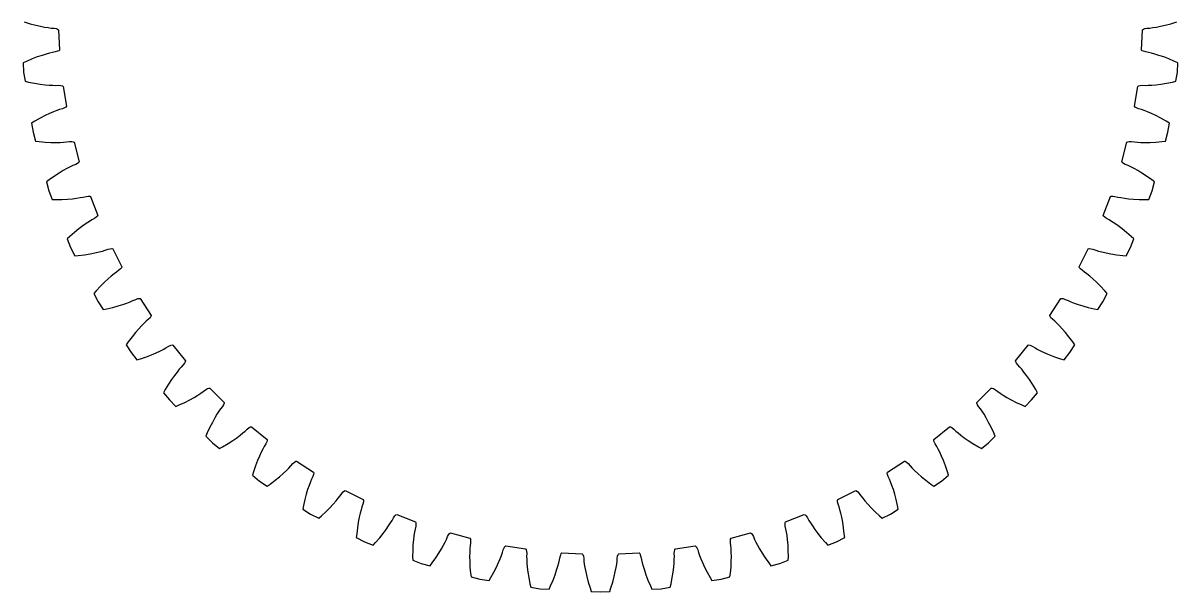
# Model space of a CAD drawing. Header units: metres. Extents: x -79 to 79, y -79 to 79.
# Drawn here: x -78.6 to 78.6, y -78.9 to -1.6 of the extents above; entities that cross this region are included whole.
import ezdxf

# ---------------------------------------------------------------- set-up
doc = ezdxf.new("R2010")
doc.units = ezdxf.units.M

msp = doc.modelspace()

# ---------------------------------------------------------------- linework, layer by layer
for p, q in [((-78.41, -1.41), (-77.6, -1.66)), ((77.6, -1.66), (78.41, -1.41)), ((-77.6, -1.66), (-76.86, -1.86)), ((-76.86, -1.86), (-76.21, -2.01)), ((-76.21, -2.01), (-75.64, -2.12)), ((-75.64, -2.12), (-75.16, -2.2)), ((-75.16, -2.2), (-74.77, -2.25)), ((-74.77, -2.25), (-74.36, -2.28)), ((-74.36, -2.28), (-74.07, -2.33)), ((-74.07, -2.33), (-73.87, -2.4)), ((-73.87, -2.4), (-73.77, -2.49)), ((-73.77, -2.49), (-73.62, -5.24)), ((73.62, -5.24), (73.77, -2.49)), ((73.77, -2.49), (73.87, -2.4)), ((73.87, -2.4), (74.07, -2.33)), ((74.07, -2.33), (74.36, -2.28)), ((74.36, -2.28), (74.77, -2.25)), ((74.77, -2.25), (75.16, -2.2)), ((75.16, -2.2), (75.64, -2.12)), ((75.64, -2.12), (76.21, -2.01)), ((76.21, -2.01), (76.86, -1.86)), ((76.86, -1.86), (77.6, -1.66)), ((-76.64, -6.18), (-77.35, -6.46)), ((-76, -5.97), (-76.64, -6.18)), ((-75.45, -5.8), (-76, -5.97)), ((-74.98, -5.67), (-75.45, -5.8)), ((-74.59, -5.58), (-74.98, -5.67)), ((-74.19, -5.5), (-74.59, -5.58)), ((-73.9, -5.42), (-74.19, -5.5)), ((-73.72, -5.33), (-73.9, -5.42)), ((-73.62, -5.24), (-73.72, -5.33)), ((73.72, -5.33), (73.62, -5.24)), ((73.9, -5.42), (73.72, -5.33)), ((74.19, -5.5), (73.9, -5.42)), ((74.59, -5.58), (74.19, -5.5)), ((74.98, -5.67), (74.59, -5.58)), ((75.45, -5.8), (74.98, -5.67)), ((76, -5.97), (75.45, -5.8)), ((76.64, -6.18), (76, -5.97)), ((77.35, -6.46), (76.64, -6.18)), ((-78.13, -6.79), (-78.57, -7)), ((-78.57, -7), (-78.51, -8.25)), ((-77.35, -6.46), (-78.13, -6.79)), ((78.13, -6.79), (77.35, -6.46)), ((78.57, -7), (78.13, -6.79)), ((78.51, -8.25), (78.57, -7)), ((-78.51, -8.25), (-78.31, -9.49)), ((78.31, -9.49), (78.51, -8.25)), ((-78.31, -9.49), (-77.83, -9.6)), ((-77.83, -9.6), (-77, -9.76)), ((-77, -9.76), (-76.25, -9.88)), ((-76.25, -9.88), (-75.58, -9.97)), ((-75.58, -9.97), (-75.01, -10.02)), ((-75.01, -10.02), (-74.52, -10.04)), ((-74.52, -10.04), (-74.12, -10.05)), ((-74.12, -10.05), (-73.71, -10.04)), ((-73.71, -10.04), (-73.42, -10.06)), ((-73.42, -10.06), (-73.21, -10.11)), ((-73.21, -10.11), (-73.1, -10.19)), ((-73.1, -10.19), (-72.67, -12.9)), ((72.67, -12.9), (73.1, -10.19)), ((73.1, -10.19), (73.21, -10.11)), ((73.21, -10.11), (73.42, -10.06)), ((73.42, -10.06), (73.71, -10.04)), ((73.71, -10.04), (74.12, -10.05)), ((74.12, -10.05), (74.52, -10.04)), ((74.52, -10.04), (75.01, -10.02)), ((75.01, -10.02), (75.58, -9.97)), ((75.58, -9.97), (76.25, -9.88)), ((76.25, -9.88), (77, -9.76)), ((77, -9.76), (77.83, -9.6)), ((77.83, -9.6), (78.31, -9.49)), ((-74.96, -13.88), (-75.57, -14.16)), ((-74.43, -13.65), (-74.96, -13.88)), ((-73.98, -13.48), (-74.43, -13.65)), ((-73.6, -13.35), (-73.98, -13.48)), ((-73.21, -13.23), (-73.6, -13.35)), ((-72.93, -13.12), (-73.21, -13.23)), ((-72.76, -13.01), (-72.93, -13.12)), ((-72.67, -12.9), (-72.76, -13.01)), ((72.76, -13.01), (72.67, -12.9)), ((72.93, -13.12), (72.76, -13.01)), ((73.21, -13.23), (72.93, -13.12)), ((73.6, -13.35), (73.21, -13.23)), ((73.98, -13.48), (73.6, -13.35)), ((74.43, -13.65), (73.98, -13.48)), ((74.96, -13.88), (74.43, -13.65)), ((75.57, -14.16), (74.96, -13.88)), ((-76.99, -14.92), (-77.41, -15.17)), ((-77.41, -15.17), (-77.22, -16.41)), ((-76.25, -14.51), (-76.99, -14.92)), ((-75.57, -14.16), (-76.25, -14.51)), ((76.25, -14.51), (75.57, -14.16)), ((76.99, -14.92), (76.25, -14.51)), ((77.41, -15.17), (76.99, -14.92)), ((77.22, -16.41), (77.41, -15.17)), ((-77.22, -16.41), (-76.89, -17.62)), ((76.89, -17.62), (77.22, -16.41)), ((-76.89, -17.62), (-76.4, -17.68)), ((-76.4, -17.68), (-75.56, -17.76)), ((-75.56, -17.76), (-74.8, -17.8)), ((-74.8, -17.8), (-74.13, -17.81)), ((-74.13, -17.81), (-73.55, -17.8)), ((-73.55, -17.8), (-73.06, -17.78)), ((-73.06, -17.78), (-72.66, -17.74)), ((-72.66, -17.74), (-72.26, -17.69)), ((-72.26, -17.69), (-71.96, -17.68)), ((-71.96, -17.68), (-71.76, -17.71)), ((-71.76, -17.71), (-71.64, -17.77)), ((-71.64, -17.77), (-70.93, -20.43)), ((70.93, -20.43), (71.64, -17.77)), ((71.64, -17.77), (71.76, -17.71)), ((71.76, -17.71), (71.96, -17.68)), ((71.96, -17.68), (72.26, -17.69)), ((72.26, -17.69), (72.66, -17.74)), ((72.66, -17.74), (73.06, -17.78)), ((73.06, -17.78), (73.55, -17.8)), ((73.55, -17.8), (74.13, -17.81)), ((74.13, -17.81), (74.8, -17.8)), ((74.8, -17.8), (75.56, -17.76)), ((75.56, -17.76), (76.4, -17.68)), ((76.4, -17.68), (76.89, -17.62)), ((-70.93, -20.43), (-71, -20.54)), ((71, -20.54), (70.93, -20.43)), ((-73.68, -21.98), (-74.31, -22.4)), ((-73.1, -21.64), (-73.68, -21.98)), ((-72.6, -21.36), (-73.1, -21.64)), ((-72.16, -21.13), (-72.6, -21.36)), ((-71.8, -20.97), (-72.16, -21.13)), ((-71.42, -20.8), (-71.8, -20.97)), ((-71.16, -20.67), (-71.42, -20.8)), ((-71, -20.54), (-71.16, -20.67)), ((71.16, -20.67), (71, -20.54)), ((71.42, -20.8), (71.16, -20.67)), ((71.8, -20.97), (71.42, -20.8)), ((72.16, -21.13), (71.8, -20.97)), ((72.6, -21.36), (72.16, -21.13)), ((73.1, -21.64), (72.6, -21.36)), ((73.68, -21.98), (73.1, -21.64)), ((74.31, -22.4), (73.68, -21.98)), ((-75.01, -22.89), (-75.4, -23.18)), ((-75.4, -23.18), (-75.08, -24.39)), ((-74.31, -22.4), (-75.01, -22.89)), ((75.01, -22.89), (74.31, -22.4)), ((75.4, -23.18), (75.01, -22.89)), ((75.08, -24.39), (75.4, -23.18)), ((-75.08, -24.39), (-74.63, -25.56)), ((-70.01, -25.15), (-69.72, -25.11)), ((-69.72, -25.11), (-69.51, -25.11)), ((-69.51, -25.11), (-69.39, -25.16)), ((69.39, -25.16), (69.51, -25.11)), ((69.51, -25.11), (69.72, -25.11)), ((69.72, -25.11), (70.01, -25.15)), ((74.63, -25.56), (75.08, -24.39)), ((-74.63, -25.56), (-74.14, -25.57)), ((-74.14, -25.57), (-73.29, -25.56)), ((-73.29, -25.56), (-72.53, -25.52)), ((-72.53, -25.52), (-71.86, -25.46)), ((-71.86, -25.46), (-71.29, -25.39)), ((-71.29, -25.39), (-70.8, -25.32)), ((-70.8, -25.32), (-70.41, -25.24)), ((-70.41, -25.24), (-70.01, -25.15)), ((-69.39, -25.16), (-68.4, -27.73)), ((68.4, -27.73), (69.39, -25.16)), ((70.01, -25.15), (70.41, -25.24)), ((70.41, -25.24), (70.8, -25.32)), ((70.8, -25.32), (71.29, -25.39)), ((71.29, -25.39), (71.86, -25.46)), ((71.86, -25.46), (72.53, -25.52)), ((72.53, -25.52), (73.29, -25.56)), ((73.29, -25.56), (74.14, -25.57)), ((74.14, -25.57), (74.63, -25.56)), ((-68.86, -28.16), (-69.22, -28.36)), ((-68.61, -27.99), (-68.86, -28.16)), ((-68.46, -27.85), (-68.61, -27.99)), ((-68.4, -27.73), (-68.46, -27.85)), ((68.46, -27.85), (68.4, -27.73)), ((68.61, -27.99), (68.46, -27.85)), ((68.86, -28.16), (68.61, -27.99)), ((69.22, -28.36), (68.86, -28.16)), ((-70.98, -29.56), (-71.57, -30.04)), ((-70.44, -29.16), (-70.98, -29.56)), ((-69.97, -28.83), (-70.44, -29.16)), ((-69.56, -28.56), (-69.97, -28.83)), ((-69.22, -28.36), (-69.56, -28.56)), ((69.56, -28.56), (69.22, -28.36)), ((69.97, -28.83), (69.56, -28.56)), ((70.44, -29.16), (69.97, -28.83)), ((70.98, -29.56), (70.44, -29.16)), ((71.57, -30.04), (70.98, -29.56)), ((-72.21, -30.6), (-72.57, -30.94)), ((-72.57, -30.94), (-72.12, -32.11)), ((-71.57, -30.04), (-72.21, -30.6)), ((72.21, -30.6), (71.57, -30.04)), ((72.12, -32.11), (72.57, -30.94)), ((72.57, -30.94), (72.21, -30.6)), ((-72.12, -32.11), (-71.55, -33.23)), ((-70.21, -33.08), (-69.46, -32.96)), ((-69.46, -32.96), (-68.8, -32.84)), ((-68.8, -32.84), (-68.24, -32.71)), ((-68.24, -32.71), (-67.77, -32.58)), ((-67.77, -32.58), (-67.39, -32.46)), ((-67.39, -32.46), (-67, -32.33)), ((-67, -32.33), (-66.71, -32.26)), ((-66.71, -32.26), (-66.5, -32.24)), ((-66.5, -32.24), (-66.38, -32.28)), ((-66.38, -32.28), (-65.13, -34.73)), ((65.13, -34.73), (66.38, -32.28)), ((66.38, -32.28), (66.5, -32.24)), ((66.5, -32.24), (66.71, -32.26)), ((66.71, -32.26), (67, -32.33)), ((67, -32.33), (67.39, -32.46)), ((67.39, -32.46), (67.77, -32.58)), ((67.77, -32.58), (68.24, -32.71)), ((68.24, -32.71), (68.8, -32.84)), ((68.8, -32.84), (69.46, -32.96)), ((69.46, -32.96), (70.21, -33.08)), ((71.55, -33.23), (72.12, -32.11)), ((-71.55, -33.23), (-71.06, -33.18)), ((-71.06, -33.18), (-70.21, -33.08)), ((70.21, -33.08), (71.06, -33.18)), ((71.06, -33.18), (71.55, -33.23)), ((-66.57, -35.98), (-67.01, -36.36)), ((-66.19, -35.68), (-66.57, -35.98)), ((-65.87, -35.44), (-66.19, -35.68)), ((-65.54, -35.2), (-65.87, -35.44)), ((-65.31, -35.01), (-65.54, -35.2)), ((-65.18, -34.85), (-65.31, -35.01)), ((-65.13, -34.73), (-65.18, -34.85)), ((65.18, -34.85), (65.13, -34.73)), ((65.31, -35.01), (65.18, -34.85)), ((65.54, -35.2), (65.31, -35.01)), ((65.87, -35.44), (65.54, -35.2)), ((66.19, -35.68), (65.87, -35.44)), ((66.57, -35.98), (66.19, -35.68)), ((67.01, -36.36), (66.57, -35.98)), ((-68.03, -37.36), (-68.61, -37.98)), ((-67.5, -36.82), (-68.03, -37.36)), ((-67.01, -36.36), (-67.5, -36.82)), ((67.5, -36.82), (67.01, -36.36)), ((68.03, -37.36), (67.5, -36.82)), ((68.61, -37.98), (68.03, -37.36)), ((-68.61, -37.98), (-68.93, -38.35)), ((-68.93, -38.35), (-68.36, -39.47)), ((-63.62, -39.33), (-63.25, -39.16)), ((-63.25, -39.16), (-62.98, -39.05)), ((-62.98, -39.05), (-62.77, -39.02)), ((-62.77, -39.02), (-62.64, -39.04)), ((-62.64, -39.04), (-61.14, -41.35)), ((61.14, -41.35), (62.64, -39.04)), ((62.64, -39.04), (62.77, -39.02)), ((62.77, -39.02), (62.98, -39.05)), ((62.98, -39.05), (63.25, -39.16)), ((63.25, -39.16), (63.62, -39.33)), ((68.36, -39.47), (68.93, -38.35)), ((68.93, -38.35), (68.61, -37.98)), ((-68.36, -39.47), (-67.68, -40.52)), ((-67.68, -40.52), (-67.2, -40.43)), ((-67.2, -40.43), (-66.37, -40.24)), ((-66.37, -40.24), (-65.64, -40.04)), ((-65.64, -40.04), (-65, -39.85)), ((-65, -39.85), (-64.45, -39.66)), ((-64.45, -39.66), (-63.99, -39.48)), ((-63.99, -39.48), (-63.62, -39.33)), ((63.62, -39.33), (63.99, -39.48)), ((63.99, -39.48), (64.45, -39.66)), ((64.45, -39.66), (65, -39.85)), ((65, -39.85), (65.64, -40.04)), ((65.64, -40.04), (66.37, -40.24)), ((66.37, -40.24), (67.2, -40.43)), ((67.2, -40.43), (67.68, -40.52)), ((67.68, -40.52), (68.36, -39.47)), ((-62.1, -42.4), (-62.44, -42.75)), ((-61.81, -42.13), (-62.1, -42.4)), ((-61.5, -41.86), (-61.81, -42.13)), ((-61.29, -41.65), (-61.5, -41.86)), ((-61.18, -41.47), (-61.29, -41.65)), ((-61.14, -41.35), (-61.18, -41.47)), ((61.18, -41.47), (61.14, -41.35)), ((61.29, -41.65), (61.18, -41.47)), ((61.5, -41.86), (61.29, -41.65)), ((61.81, -42.13), (61.5, -41.86)), ((62.1, -42.4), (61.81, -42.13)), ((62.44, -42.75), (62.1, -42.4)), ((-63.28, -43.67), (-63.75, -44.27)), ((-62.84, -43.17), (-63.28, -43.67)), ((-62.44, -42.75), (-62.84, -43.17)), ((62.84, -43.17), (62.44, -42.75)), ((63.28, -43.67), (62.84, -43.17)), ((63.75, -44.27), (63.28, -43.67)), ((-64.27, -44.95), (-64.55, -45.35)), ((-64.55, -45.35), (-63.86, -46.4)), ((-63.75, -44.27), (-64.27, -44.95)), ((-59.16, -45.76), (-58.81, -45.55)), ((-58.81, -45.55), (-58.55, -45.42)), ((-58.55, -45.42), (-58.35, -45.36)), ((-58.35, -45.36), (-58.22, -45.37)), ((-58.22, -45.37), (-56.49, -47.51)), ((56.49, -47.51), (58.22, -45.37)), ((58.22, -45.37), (58.35, -45.36)), ((58.35, -45.36), (58.55, -45.42)), ((58.55, -45.42), (58.81, -45.55)), ((58.81, -45.55), (59.16, -45.76)), ((64.27, -44.95), (63.75, -44.27)), ((63.86, -46.4), (64.55, -45.35)), ((64.55, -45.35), (64.27, -44.95)), ((-63.86, -46.4), (-63.08, -47.37)), ((-62.6, -47.23), (-61.8, -46.96)), ((-61.8, -46.96), (-61.09, -46.68)), ((-61.09, -46.68), (-60.47, -46.42)), ((-60.47, -46.42), (-59.95, -46.18)), ((-59.95, -46.18), (-59.51, -45.96)), ((-59.51, -45.96), (-59.16, -45.76)), ((59.16, -45.76), (59.51, -45.96)), ((59.51, -45.96), (59.95, -46.18)), ((59.95, -46.18), (60.47, -46.42)), ((60.47, -46.42), (61.09, -46.68)), ((61.09, -46.68), (61.8, -46.96)), ((61.8, -46.96), (62.6, -47.23)), ((63.08, -47.37), (63.86, -46.4)), ((-63.08, -47.37), (-62.6, -47.23)), ((-57.33, -48.66), (-57.63, -49.04)), ((-57.07, -48.36), (-57.33, -48.66)), ((-56.79, -48.06), (-57.07, -48.36)), ((-56.6, -47.82), (-56.79, -48.06)), ((-56.5, -47.64), (-56.6, -47.82)), ((-56.49, -47.51), (-56.5, -47.64)), ((56.5, -47.64), (56.49, -47.51)), ((56.6, -47.82), (56.5, -47.64)), ((56.79, -48.06), (56.6, -47.82)), ((57.07, -48.36), (56.79, -48.06)), ((57.33, -48.66), (57.07, -48.36)), ((57.63, -49.04), (57.33, -48.66)), ((62.6, -47.23), (63.08, -47.37)), ((-58.37, -50.05), (-58.78, -50.69)), ((-57.98, -49.5), (-58.37, -50.05)), ((-57.63, -49.04), (-57.98, -49.5)), ((57.98, -49.5), (57.63, -49.04)), ((58.37, -50.05), (57.98, -49.5)), ((58.78, -50.69), (58.37, -50.05)), ((-59.22, -51.42), (-59.45, -51.85)), ((-59.45, -51.85), (-58.66, -52.82)), ((-58.78, -50.69), (-59.22, -51.42)), ((-54.38, -51.93), (-54.06, -51.7)), ((-54.06, -51.7), (-53.73, -51.45)), ((-53.73, -51.45), (-53.48, -51.29)), ((-53.48, -51.29), (-53.29, -51.22)), ((-53.29, -51.22), (-53.16, -51.21)), ((-53.16, -51.21), (-51.21, -53.16)), ((51.21, -53.16), (53.16, -51.21)), ((53.16, -51.21), (53.29, -51.22)), ((53.29, -51.22), (53.48, -51.29)), ((53.48, -51.29), (53.73, -51.45)), ((53.73, -51.45), (54.06, -51.7)), ((54.06, -51.7), (54.38, -51.93)), ((58.66, -52.82), (59.45, -51.85)), ((59.22, -51.42), (58.78, -50.69)), ((59.45, -51.85), (59.22, -51.42)), ((-58.66, -52.82), (-57.78, -53.71)), ((-57.32, -53.52), (-56.55, -53.16)), ((-56.55, -53.16), (-55.88, -52.81)), ((-55.88, -52.81), (-55.29, -52.49)), ((-55.29, -52.49), (-54.79, -52.19)), ((-54.79, -52.19), (-54.38, -51.93)), ((-51.22, -53.29), (-51.29, -53.48)), ((-51.21, -53.16), (-51.22, -53.29)), ((51.22, -53.29), (51.21, -53.16)), ((51.29, -53.48), (51.22, -53.29)), ((54.38, -51.93), (54.79, -52.19)), ((54.79, -52.19), (55.29, -52.49)), ((55.29, -52.49), (55.88, -52.81)), ((55.88, -52.81), (56.55, -53.16)), ((56.55, -53.16), (57.32, -53.52)), ((57.78, -53.71), (58.66, -52.82)), ((-57.78, -53.71), (-57.32, -53.52)), ((-52.19, -54.79), (-52.49, -55.29)), ((-51.93, -54.38), (-52.19, -54.79)), ((-51.7, -54.06), (-51.93, -54.38)), ((-51.45, -53.73), (-51.7, -54.06)), ((-51.29, -53.48), (-51.45, -53.73)), ((51.45, -53.73), (51.29, -53.48)), ((51.7, -54.06), (51.45, -53.73)), ((51.93, -54.38), (51.7, -54.06)), ((52.19, -54.79), (51.93, -54.38)), ((52.49, -55.29), (52.19, -54.79)), ((57.32, -53.52), (57.78, -53.71)), ((-53.16, -56.55), (-53.52, -57.32)), ((-52.81, -55.88), (-53.16, -56.55)), ((-52.49, -55.29), (-52.81, -55.88)), ((-47.82, -56.6), (-47.64, -56.5)), ((-47.64, -56.5), (-47.51, -56.49)), ((-47.51, -56.49), (-45.37, -58.22)), ((45.37, -58.22), (47.51, -56.49)), ((47.51, -56.49), (47.64, -56.5)), ((47.64, -56.5), (47.82, -56.6)), ((52.81, -55.88), (52.49, -55.29)), ((53.16, -56.55), (52.81, -55.88)), ((53.52, -57.32), (53.16, -56.55)), ((-53.52, -57.32), (-53.71, -57.78)), ((-53.71, -57.78), (-52.82, -58.66)), ((-50.05, -58.37), (-49.5, -57.98)), ((-49.5, -57.98), (-49.04, -57.63)), ((-49.04, -57.63), (-48.66, -57.33)), ((-48.66, -57.33), (-48.36, -57.07)), ((-48.36, -57.07), (-48.06, -56.79)), ((-48.06, -56.79), (-47.82, -56.6)), ((47.82, -56.6), (48.06, -56.79)), ((48.06, -56.79), (48.36, -57.07)), ((48.36, -57.07), (48.66, -57.33)), ((48.66, -57.33), (49.04, -57.63)), ((49.04, -57.63), (49.5, -57.98)), ((49.5, -57.98), (50.05, -58.37)), ((52.82, -58.66), (53.71, -57.78)), ((53.71, -57.78), (53.52, -57.32)), ((-52.82, -58.66), (-51.85, -59.45)), ((-51.85, -59.45), (-51.42, -59.22)), ((-51.42, -59.22), (-50.69, -58.78)), ((-50.69, -58.78), (-50.05, -58.37)), ((-45.96, -59.51), (-46.18, -59.95)), ((-45.76, -59.16), (-45.96, -59.51)), ((-45.55, -58.81), (-45.76, -59.16)), ((-45.42, -58.55), (-45.55, -58.81)), ((-45.36, -58.35), (-45.42, -58.55)), ((-45.37, -58.22), (-45.36, -58.35)), ((45.36, -58.35), (45.37, -58.22)), ((45.42, -58.55), (45.36, -58.35)), ((45.55, -58.81), (45.42, -58.55)), ((45.76, -59.16), (45.55, -58.81)), ((45.96, -59.51), (45.76, -59.16)), ((46.18, -59.95), (45.96, -59.51)), ((50.05, -58.37), (50.69, -58.78)), ((50.69, -58.78), (51.42, -59.22)), ((51.42, -59.22), (51.85, -59.45)), ((51.85, -59.45), (52.82, -58.66)), ((-46.68, -61.09), (-46.96, -61.8)), ((-46.42, -60.47), (-46.68, -61.09)), ((-46.18, -59.95), (-46.42, -60.47)), ((-41.65, -61.29), (-41.47, -61.18)), ((-41.47, -61.18), (-41.35, -61.14)), ((-41.35, -61.14), (-39.04, -62.64)), ((39.04, -62.64), (41.35, -61.14)), ((41.35, -61.14), (41.47, -61.18)), ((41.47, -61.18), (41.65, -61.29)), ((46.42, -60.47), (46.18, -59.95)), ((46.68, -61.09), (46.42, -60.47)), ((46.96, -61.8), (46.68, -61.09)), ((-47.23, -62.6), (-47.37, -63.08)), ((-46.96, -61.8), (-47.23, -62.6)), ((-43.67, -63.28), (-43.17, -62.84)), ((-43.17, -62.84), (-42.75, -62.44)), ((-42.75, -62.44), (-42.4, -62.1)), ((-42.4, -62.1), (-42.13, -61.81)), ((-42.13, -61.81), (-41.86, -61.5)), ((-41.86, -61.5), (-41.65, -61.29)), ((-39.02, -62.77), (-39.05, -62.98)), ((-39.04, -62.64), (-39.02, -62.77)), ((39.02, -62.77), (39.04, -62.64)), ((39.05, -62.98), (39.02, -62.77)), ((41.65, -61.29), (41.86, -61.5)), ((41.86, -61.5), (42.13, -61.81)), ((42.13, -61.81), (42.4, -62.1)), ((42.4, -62.1), (42.75, -62.44)), ((42.75, -62.44), (43.17, -62.84)), ((43.17, -62.84), (43.67, -63.28)), ((47.23, -62.6), (46.96, -61.8)), ((47.37, -63.08), (47.23, -62.6)), ((-47.37, -63.08), (-46.4, -63.86)), ((-46.4, -63.86), (-45.35, -64.55)), ((-45.35, -64.55), (-44.95, -64.27)), ((-44.95, -64.27), (-44.27, -63.75)), ((-44.27, -63.75), (-43.67, -63.28)), ((-39.48, -63.99), (-39.66, -64.45)), ((-39.33, -63.62), (-39.48, -63.99)), ((-39.16, -63.25), (-39.33, -63.62)), ((-39.05, -62.98), (-39.16, -63.25)), ((39.16, -63.25), (39.05, -62.98)), ((39.33, -63.62), (39.16, -63.25)), ((39.48, -63.99), (39.33, -63.62)), ((39.66, -64.45), (39.48, -63.99)), ((43.67, -63.28), (44.27, -63.75)), ((44.27, -63.75), (44.95, -64.27)), ((44.95, -64.27), (45.35, -64.55)), ((45.35, -64.55), (46.4, -63.86)), ((46.4, -63.86), (47.37, -63.08)), ((-40.04, -65.64), (-40.24, -66.37)), ((-39.85, -65), (-40.04, -65.64)), ((-39.66, -64.45), (-39.85, -65)), ((-35.68, -66.19), (-35.44, -65.87)), ((-35.44, -65.87), (-35.2, -65.54)), ((-35.2, -65.54), (-35.01, -65.31)), ((-35.01, -65.31), (-34.85, -65.18)), ((-34.85, -65.18), (-34.73, -65.13)), ((-34.73, -65.13), (-32.28, -66.38)), ((32.28, -66.38), (34.73, -65.13)), ((34.73, -65.13), (34.85, -65.18)), ((34.85, -65.18), (35.01, -65.31)), ((35.01, -65.31), (35.2, -65.54)), ((35.2, -65.54), (35.44, -65.87)), ((35.44, -65.87), (35.68, -66.19)), ((39.85, -65), (39.66, -64.45)), ((40.04, -65.64), (39.85, -65)), ((40.24, -66.37), (40.04, -65.64)), ((-40.43, -67.2), (-40.52, -67.68)), ((-40.24, -66.37), (-40.43, -67.2)), ((-37.36, -68.03), (-36.82, -67.5)), ((-36.82, -67.5), (-36.36, -67.01)), ((-36.36, -67.01), (-35.98, -66.57)), ((-35.98, -66.57), (-35.68, -66.19)), ((-32.46, -67.39), (-32.58, -67.77)), ((-32.33, -67), (-32.46, -67.39)), ((-32.26, -66.71), (-32.33, -67)), ((-32.28, -66.38), (-32.24, -66.5)), ((-32.24, -66.5), (-32.26, -66.71)), ((32.24, -66.5), (32.28, -66.38)), ((32.26, -66.71), (32.24, -66.5)), ((32.33, -67), (32.26, -66.71)), ((32.46, -67.39), (32.33, -67)), ((32.58, -67.77), (32.46, -67.39)), ((35.68, -66.19), (35.98, -66.57)), ((35.98, -66.57), (36.36, -67.01)), ((36.36, -67.01), (36.82, -67.5)), ((36.82, -67.5), (37.36, -68.03)), ((40.43, -67.2), (40.24, -66.37)), ((40.52, -67.68), (40.43, -67.2)), ((-40.52, -67.68), (-39.47, -68.36)), ((-39.47, -68.36), (-38.35, -68.93)), ((-38.35, -68.93), (-37.98, -68.61)), ((-37.98, -68.61), (-37.36, -68.03)), ((-32.84, -68.8), (-32.96, -69.46)), ((-32.71, -68.24), (-32.84, -68.8)), ((-32.58, -67.77), (-32.71, -68.24)), ((-28.36, -69.22), (-28.16, -68.86)), ((-28.16, -68.86), (-27.99, -68.61)), ((-27.99, -68.61), (-27.85, -68.46)), ((-27.85, -68.46), (-27.73, -68.4)), ((-27.73, -68.4), (-25.16, -69.39)), ((25.16, -69.39), (27.73, -68.4)), ((27.73, -68.4), (27.85, -68.46)), ((27.85, -68.46), (27.99, -68.61)), ((27.99, -68.61), (28.16, -68.86)), ((28.16, -68.86), (28.36, -69.22)), ((32.71, -68.24), (32.58, -67.77)), ((32.84, -68.8), (32.71, -68.24)), ((32.96, -69.46), (32.84, -68.8)), ((37.36, -68.03), (37.98, -68.61)), ((37.98, -68.61), (38.35, -68.93)), ((38.35, -68.93), (39.47, -68.36)), ((39.47, -68.36), (40.52, -67.68)), ((-33.08, -70.21), (-33.18, -71.06)), ((-32.96, -69.46), (-33.08, -70.21)), ((-29.56, -70.98), (-29.16, -70.44)), ((-29.16, -70.44), (-28.83, -69.97)), ((-28.83, -69.97), (-28.56, -69.56)), ((-28.56, -69.56), (-28.36, -69.22)), ((-25.24, -70.41), (-25.32, -70.8)), ((-25.15, -70.01), (-25.24, -70.41)), ((-25.16, -69.39), (-25.11, -69.51)), ((-25.11, -69.72), (-25.15, -70.01)), ((-25.11, -69.51), (-25.11, -69.72)), ((25.11, -69.51), (25.16, -69.39)), ((25.11, -69.72), (25.11, -69.51)), ((25.15, -70.01), (25.11, -69.72)), ((25.24, -70.41), (25.15, -70.01)), ((25.32, -70.8), (25.24, -70.41)), ((28.36, -69.22), (28.56, -69.56)), ((28.56, -69.56), (28.83, -69.97)), ((28.83, -69.97), (29.16, -70.44)), ((29.16, -70.44), (29.56, -70.98)), ((33.08, -70.21), (32.96, -69.46)), ((33.18, -71.06), (33.08, -70.21)), ((-33.18, -71.06), (-33.23, -71.55)), ((-33.23, -71.55), (-32.11, -72.12)), ((-32.11, -72.12), (-30.94, -72.57)), ((-30.94, -72.57), (-30.6, -72.21)), ((-30.6, -72.21), (-30.04, -71.57)), ((-30.04, -71.57), (-29.56, -70.98)), ((-25.46, -71.86), (-25.52, -72.53)), ((-25.39, -71.29), (-25.46, -71.86)), ((-25.32, -70.8), (-25.39, -71.29)), ((-21.36, -72.6), (-21.13, -72.16)), ((-21.13, -72.16), (-20.97, -71.8)), ((-20.97, -71.8), (-20.8, -71.42)), ((-20.8, -71.42), (-20.67, -71.16)), ((-20.67, -71.16), (-20.54, -71)), ((-20.54, -71), (-20.43, -70.93)), ((-20.43, -70.93), (-17.77, -71.64)), ((-17.77, -71.64), (-17.71, -71.76)), ((-17.69, -72.26), (-17.74, -72.66)), ((-17.71, -71.76), (-17.68, -71.96)), ((-17.68, -71.96), (-17.69, -72.26)), ((17.68, -71.96), (17.71, -71.76)), ((17.69, -72.26), (17.68, -71.96)), ((17.74, -72.66), (17.69, -72.26)), ((17.71, -71.76), (17.77, -71.64)), ((17.77, -71.64), (20.43, -70.93)), ((20.43, -70.93), (20.54, -71)), ((20.54, -71), (20.67, -71.16)), ((20.67, -71.16), (20.8, -71.42)), ((20.8, -71.42), (20.97, -71.8)), ((20.97, -71.8), (21.13, -72.16)), ((21.13, -72.16), (21.36, -72.6)), ((25.39, -71.29), (25.32, -70.8)), ((25.46, -71.86), (25.39, -71.29)), ((25.52, -72.53), (25.46, -71.86)), ((29.56, -70.98), (30.04, -71.57)), ((30.04, -71.57), (30.6, -72.21)), ((30.6, -72.21), (30.94, -72.57)), ((30.94, -72.57), (32.11, -72.12)), ((32.11, -72.12), (33.23, -71.55)), ((33.23, -71.55), (33.18, -71.06)), ((-25.56, -73.29), (-25.57, -74.14)), ((-25.52, -72.53), (-25.56, -73.29)), ((-22.4, -74.31), (-21.98, -73.68)), ((-21.98, -73.68), (-21.64, -73.1)), ((-21.64, -73.1), (-21.36, -72.6)), ((-17.8, -73.55), (-17.81, -74.13)), ((-17.78, -73.06), (-17.8, -73.55)), ((-17.74, -72.66), (-17.78, -73.06)), ((-13.48, -73.98), (-13.35, -73.6)), ((-13.35, -73.6), (-13.23, -73.21)), ((-13.23, -73.21), (-13.12, -72.93)), ((-13.12, -72.93), (-13.01, -72.76)), ((-13.01, -72.76), (-12.9, -72.67)), ((-12.9, -72.67), (-10.19, -73.1)), ((-10.19, -73.1), (-10.11, -73.21)), ((-10.11, -73.21), (-10.06, -73.42)), ((-10.06, -73.42), (-10.04, -73.71)), ((-10.04, -73.71), (-10.05, -74.12)), ((-5.42, -73.9), (-5.33, -73.72)), ((-5.33, -73.72), (-5.24, -73.62)), ((-5.24, -73.62), (-2.49, -73.77)), ((-2.49, -73.77), (-2.4, -73.87)), ((2.4, -73.87), (2.49, -73.77)), ((2.49, -73.77), (5.24, -73.62)), ((5.24, -73.62), (5.33, -73.72)), ((5.33, -73.72), (5.42, -73.9)), ((10.04, -73.71), (10.06, -73.42)), ((10.05, -74.12), (10.04, -73.71)), ((10.06, -73.42), (10.11, -73.21)), ((10.11, -73.21), (10.19, -73.1)), ((10.19, -73.1), (12.9, -72.67)), ((12.9, -72.67), (13.01, -72.76)), ((13.01, -72.76), (13.12, -72.93)), ((13.12, -72.93), (13.23, -73.21)), ((13.23, -73.21), (13.35, -73.6)), ((13.35, -73.6), (13.48, -73.98)), ((17.78, -73.06), (17.74, -72.66)), ((17.8, -73.55), (17.78, -73.06)), ((17.81, -74.13), (17.8, -73.55)), ((21.36, -72.6), (21.64, -73.1)), ((21.64, -73.1), (21.98, -73.68)), ((21.98, -73.68), (22.4, -74.31)), ((25.56, -73.29), (25.52, -72.53)), ((25.57, -74.14), (25.56, -73.29)), ((-25.57, -74.14), (-25.56, -74.63)), ((-25.56, -74.63), (-24.39, -75.08)), ((-24.39, -75.08), (-23.18, -75.4)), ((-23.18, -75.4), (-22.89, -75.01)), ((-22.89, -75.01), (-22.4, -74.31)), ((-17.81, -74.13), (-17.8, -74.8)), ((-17.8, -74.8), (-17.76, -75.56)), ((-14.16, -75.57), (-13.88, -74.96)), ((-13.88, -74.96), (-13.65, -74.43)), ((-13.65, -74.43), (-13.48, -73.98)), ((-10.05, -74.12), (-10.04, -74.52)), ((-10.04, -74.52), (-10.02, -75.01)), ((-10.02, -75.01), (-9.97, -75.58)), ((-5.8, -75.45), (-5.67, -74.98)), ((-5.67, -74.98), (-5.58, -74.59)), ((-5.58, -74.59), (-5.5, -74.19)), ((-5.5, -74.19), (-5.42, -73.9)), ((-2.4, -73.87), (-2.33, -74.07)), ((-2.33, -74.07), (-2.28, -74.36)), ((-2.28, -74.36), (-2.25, -74.77)), ((-2.25, -74.77), (-2.2, -75.16)), ((-2.2, -75.16), (-2.12, -75.64)), ((2.12, -75.64), (2.2, -75.16)), ((2.2, -75.16), (2.25, -74.77)), ((2.25, -74.77), (2.28, -74.36)), ((2.28, -74.36), (2.33, -74.07)), ((2.33, -74.07), (2.4, -73.87)), ((5.42, -73.9), (5.5, -74.19)), ((5.5, -74.19), (5.58, -74.59)), ((5.58, -74.59), (5.67, -74.98)), ((5.67, -74.98), (5.8, -75.45)), ((9.97, -75.58), (10.02, -75.01)), ((10.02, -75.01), (10.04, -74.52)), ((10.04, -74.52), (10.05, -74.12)), ((13.48, -73.98), (13.65, -74.43)), ((13.65, -74.43), (13.88, -74.96)), ((13.88, -74.96), (14.16, -75.57)), ((17.76, -75.56), (17.8, -74.8)), ((17.8, -74.8), (17.81, -74.13)), ((22.4, -74.31), (22.89, -75.01)), ((22.89, -75.01), (23.18, -75.4)), ((23.18, -75.4), (24.39, -75.08)), ((24.39, -75.08), (25.56, -74.63)), ((25.56, -74.63), (25.57, -74.14)), ((-17.76, -75.56), (-17.68, -76.4)), ((-17.68, -76.4), (-17.62, -76.89)), ((-17.62, -76.89), (-16.41, -77.22)), ((-15.17, -77.41), (-14.92, -76.99)), ((-14.92, -76.99), (-14.51, -76.25)), ((-14.51, -76.25), (-14.16, -75.57)), ((-9.97, -75.58), (-9.88, -76.25)), ((-9.88, -76.25), (-9.76, -77)), ((-9.76, -77), (-9.6, -77.83)), ((-6.46, -77.35), (-6.18, -76.64)), ((-6.18, -76.64), (-5.97, -76)), ((-5.97, -76), (-5.8, -75.45)), ((-2.12, -75.64), (-2.01, -76.21)), ((-2.01, -76.21), (-1.86, -76.86)), ((-1.86, -76.86), (-1.66, -77.6)), ((1.66, -77.6), (1.86, -76.86)), ((1.86, -76.86), (2.01, -76.21)), ((2.01, -76.21), (2.12, -75.64)), ((5.8, -75.45), (5.97, -76)), ((5.97, -76), (6.18, -76.64)), ((6.18, -76.64), (6.46, -77.35)), ((9.6, -77.83), (9.76, -77)), ((9.76, -77), (9.88, -76.25)), ((9.88, -76.25), (9.97, -75.58)), ((14.16, -75.57), (14.51, -76.25)), ((14.51, -76.25), (14.92, -76.99)), ((14.92, -76.99), (15.17, -77.41)), ((16.41, -77.22), (17.62, -76.89)), ((17.62, -76.89), (17.68, -76.4)), ((17.68, -76.4), (17.76, -75.56)), ((-16.41, -77.22), (-15.17, -77.41)), ((-9.6, -77.83), (-9.49, -78.31)), ((-9.49, -78.31), (-8.25, -78.51)), ((-8.25, -78.51), (-7, -78.57)), ((-7, -78.57), (-6.79, -78.13)), ((-6.79, -78.13), (-6.46, -77.35)), ((-1.66, -77.6), (-1.41, -78.41)), ((-1.41, -78.41), (-1.25, -78.88)), ((1.25, -78.88), (1.41, -78.41)), ((1.41, -78.41), (1.66, -77.6)), ((6.46, -77.35), (6.79, -78.13)), ((6.79, -78.13), (7, -78.57)), ((7, -78.57), (8.25, -78.51)), ((8.25, -78.51), (9.49, -78.31)), ((9.49, -78.31), (9.6, -77.83)), ((15.17, -77.41), (16.41, -77.22)), ((-1.25, -78.88), (0, -78.94)), ((0, -78.94), (1.25, -78.88))]:
    msp.add_line(p, q)

doc.saveas('drawing.dxf')
